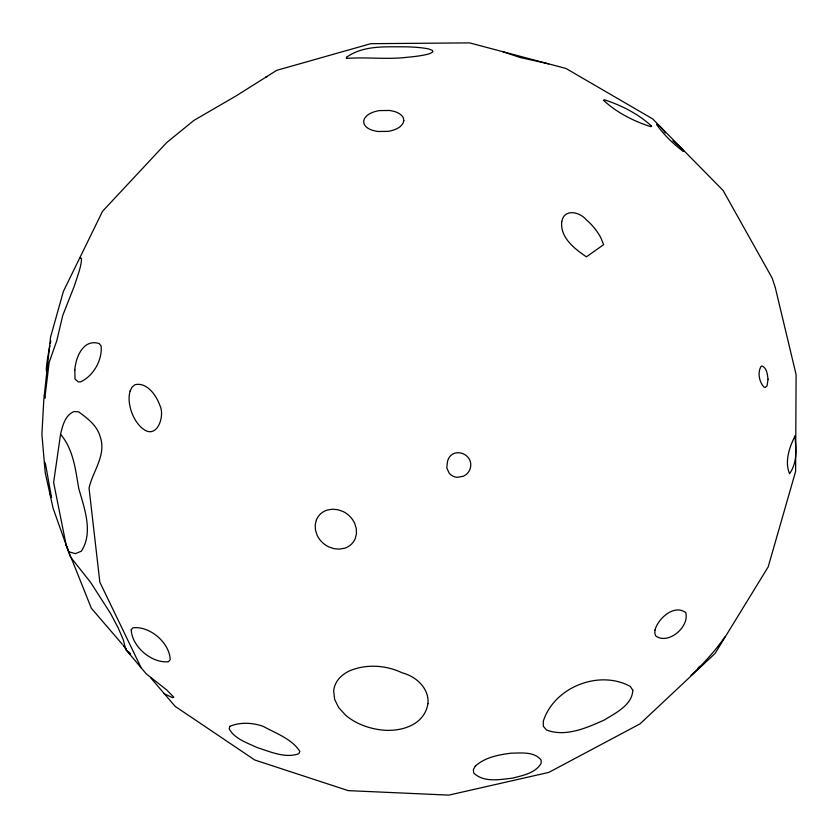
<?xml version="1.0" encoding="UTF-8"?>
<svg xmlns="http://www.w3.org/2000/svg" width="838" height="838" viewBox="0 0 838 838"><rect width="100%" height="100%" fill="white"/><g stroke="black" fill="none" stroke-linecap="round" stroke-linejoin="round"><path stroke-width="1.26" d="M163.724 693.508L172.492 697.625L173.843 697.258L166.741 689.957L146.304 673.92L125.669 649.356L123.312 639.834L118.148 627.819L110.585 613.51L90.577 582.326L70.402 556.861L53.14 508.446L45.21 472.601L41.9 434.398L43.765 400.449L50.531 337.232L63.384 291.404L102.55 211.281L166.657 142.607L193.924 120.4L235.876 96.035L276.739 70.329L370.825 43.681L469.626 42.885L565.964 68.465L652.634 118.87L723.1 190.467L772.081 277.902L775.255 287.465L796.1 374.576L795.608 471.448L768.174 566.917L715.076 653.441L640.012 723.875L548.817 772.395L448.864 795.115L348.241 790.632L254.752 759.993L175.184 706.382L150.85 677.994M44.383 463.047L44.686 462.241L45.577 464.336L51.485 497.384L49.819 493.425M60.556 434.314L53.622 482.489L66.223 545.381L68.758 551.781L75.41 553.635L81.317 551.215C93.605 532.392 84.282 508.111 78.741 488.449C75.504 469.835 73.451 449.378 60.556 434.314C62.557 425.788 65.06 415.156 74.079 411.542L78.646 411.846C87.403 418.413 96.957 425.212 100.131 436.535C106.73 455.181 92.756 471.008 89.048 488.135L99.848 582.201L141.255 668.022M49.892 345.665L48.918 350.661A23.118 1.582 -79.1 0 0 46.823 370.951L46.949 370.668M718.449 646.507L719.821 644.359M698.054 668.033L699.908 666.252M691.004 675.459C703.25 663.905 715.998 650.141 724.88 636.859M80.071 258.429L79.463 258.513A55.884 5.615 -67.2 0 1 78.782 272.518L74.247 286.219L62.756 315.434L56.743 340.856L49.18 362.226L44.823 398.291L44.341 395.075M265.939 76.866L266.84 76.939M548.681 63.877L520.157 57.508L502.758 51.684M672.893 140.763L682.321 149.038L683.672 151.332L683.127 151.353C673.186 143.686 663.623 134.729 656.552 124.359L660.354 126.716L665.362 132.949M125.669 649.356L130.173 654.143L128.958 652.561M122.233 644.213L91.342 608.241L66.223 545.381M123.071 645.197L126.423 649.125M128.947 652.069L130.571 653.986M123.804 646.15L126.161 649.041M50.322 343.496A23.118 1.582 -79.1 0 1 50.814 341.16M795.65 445.146C796.582 454.971 795.346 465.509 789.574 473.732C784.64 462.471 789.029 447.942 794.414 437.342L794.665 435.97L794.895 436.546A18.352 0.828 88.4 0 1 795.639 444.988L795.65 445.146M768.027 379.268L767.053 385.857L765.188 387.428L764.057 387.125C759.144 382.013 757.384 372.606 761.03 366.384L762.056 365.986C766.969 367.955 767.419 374.67 768.027 379.268M654.96 630.061L654.834 633.36L655.798 636.042C668.41 645.051 689.705 626.761 685.735 612.599C674.234 603.863 658.06 618.475 654.96 630.061M561.764 221.546C559.899 237.678 574.648 248.75 586.38 256.847L603.643 244.665L600.741 237.563A44.058 31.205 46.2 0 0 586.548 220.027C579.959 212.014 564.414 207.992 561.764 221.546M346.523 57.267L346.471 58.409C366.573 56.869 387.009 59.739 407.258 57.277A45.671 5.918 -1.5 0 0 430.355 53.37L432.848 51.841L432.345 50.364L428.93 49.044A42.256 5.478 -1.4 0 0 404.733 46.792C384.998 46.949 363.493 45.179 346.523 57.267M74.823 370.082L75.001 379.059L78.28 381.887L80.448 381.898C93.385 376.189 102.54 359.869 101.105 345.968L99.135 343.559C83.287 338.468 75.588 357.428 74.823 370.082M632.826 690.24C632.124 705.208 615.668 712.876 604.533 719.884C586.872 727.803 565.849 737.314 546.523 730.024L543.37 726.305L543.286 721.288C554.002 687.191 599.097 669.363 630.27 686.406L632.826 690.24M131.21 629.841C132.016 646.726 151.594 663.382 168.375 661.748L170.187 659.789C169.821 642.851 149.677 625.672 132.886 627.798L131.21 629.841M130.11 391C127.921 398.668 129.513 406.797 132.331 414.077A43.387 26.533 89.9 0 0 142.732 428.637C156.863 440.222 165.285 416.256 159.911 405.54C156.455 395.578 146.996 381.824 134.908 384.705L132.09 387.156L130.11 391M229.748 726.378L229.193 728.892C234.797 739.032 247.179 742.761 256.973 747.517C270.15 751.602 285.098 758.662 298.852 753.729L299.836 751.361C291.834 738.844 275.754 733.313 263.163 726.316C252.5 722.586 240.118 721.968 229.748 726.378M447.482 461.56L446.759 467.866L449.241 473.292A11.701 11.083 -9.4 0 0 457.286 477.325L463.435 476.214L466.127 474.559A12.643 11.983 -9.4 0 0 470.621 466.619C472.663 452.551 451.127 446.434 447.482 461.56M316.387 519.916L315.214 524.808L315.455 529.993L317.068 535.126A22.28 19.913 34.3 0 0 328.664 546.837L333.922 548.649L339.296 549.141L344.449 548.282A20.615 18.415 34.3 0 0 355.249 538.562L356.464 533.67L356.265 528.464L354.673 523.31A22.28 19.892 34.4 0 0 343.004 511.484L337.704 509.672L332.288 509.2L327.113 510.091A20.615 18.415 34.4 0 0 316.387 519.916M403.832 120.662L402.963 123.479L400.774 126.129A19.504 10.318 -3.8 0 1 388.141 131.367L377.666 131.493L372.879 130.445A21.065 11.135 -3.8 0 1 364.09 123.93L363.661 121.133L364.603 118.326L366.845 115.717A19.484 10.297 -3.8 0 1 379.394 110.585L389.701 110.469L394.436 111.475A21.076 11.145 -3.8 0 1 403.319 117.875L403.832 120.662M427.946 703.627C424.206 726.839 397.233 733.114 377.435 729.353A46.404 29.644 12.6 0 1 345.549 715.118L338.699 707.586L334.645 699.384L333.681 691.078A50.175 32.085 12.5 0 1 349.299 670.966C366.112 663.78 385.951 665.016 402.292 672.883C416.057 676.371 429.381 688.396 427.946 703.627M475.261 766.204L473.323 769.713L473.721 772.982C483.715 782.849 500.045 779.529 512.657 778.104C522.828 775.464 535.43 773.149 541.159 763.334L541.086 760.035C534.141 751.277 520.964 753.079 511.012 753.184C498.474 754.839 484.867 757.322 475.261 766.204M651.608 126.161L650.917 126.695C633.821 121.29 616.548 112.522 603.496 100.235L604.334 99.774C621.367 105.274 638.472 113.968 651.608 126.161"/></g></svg>
